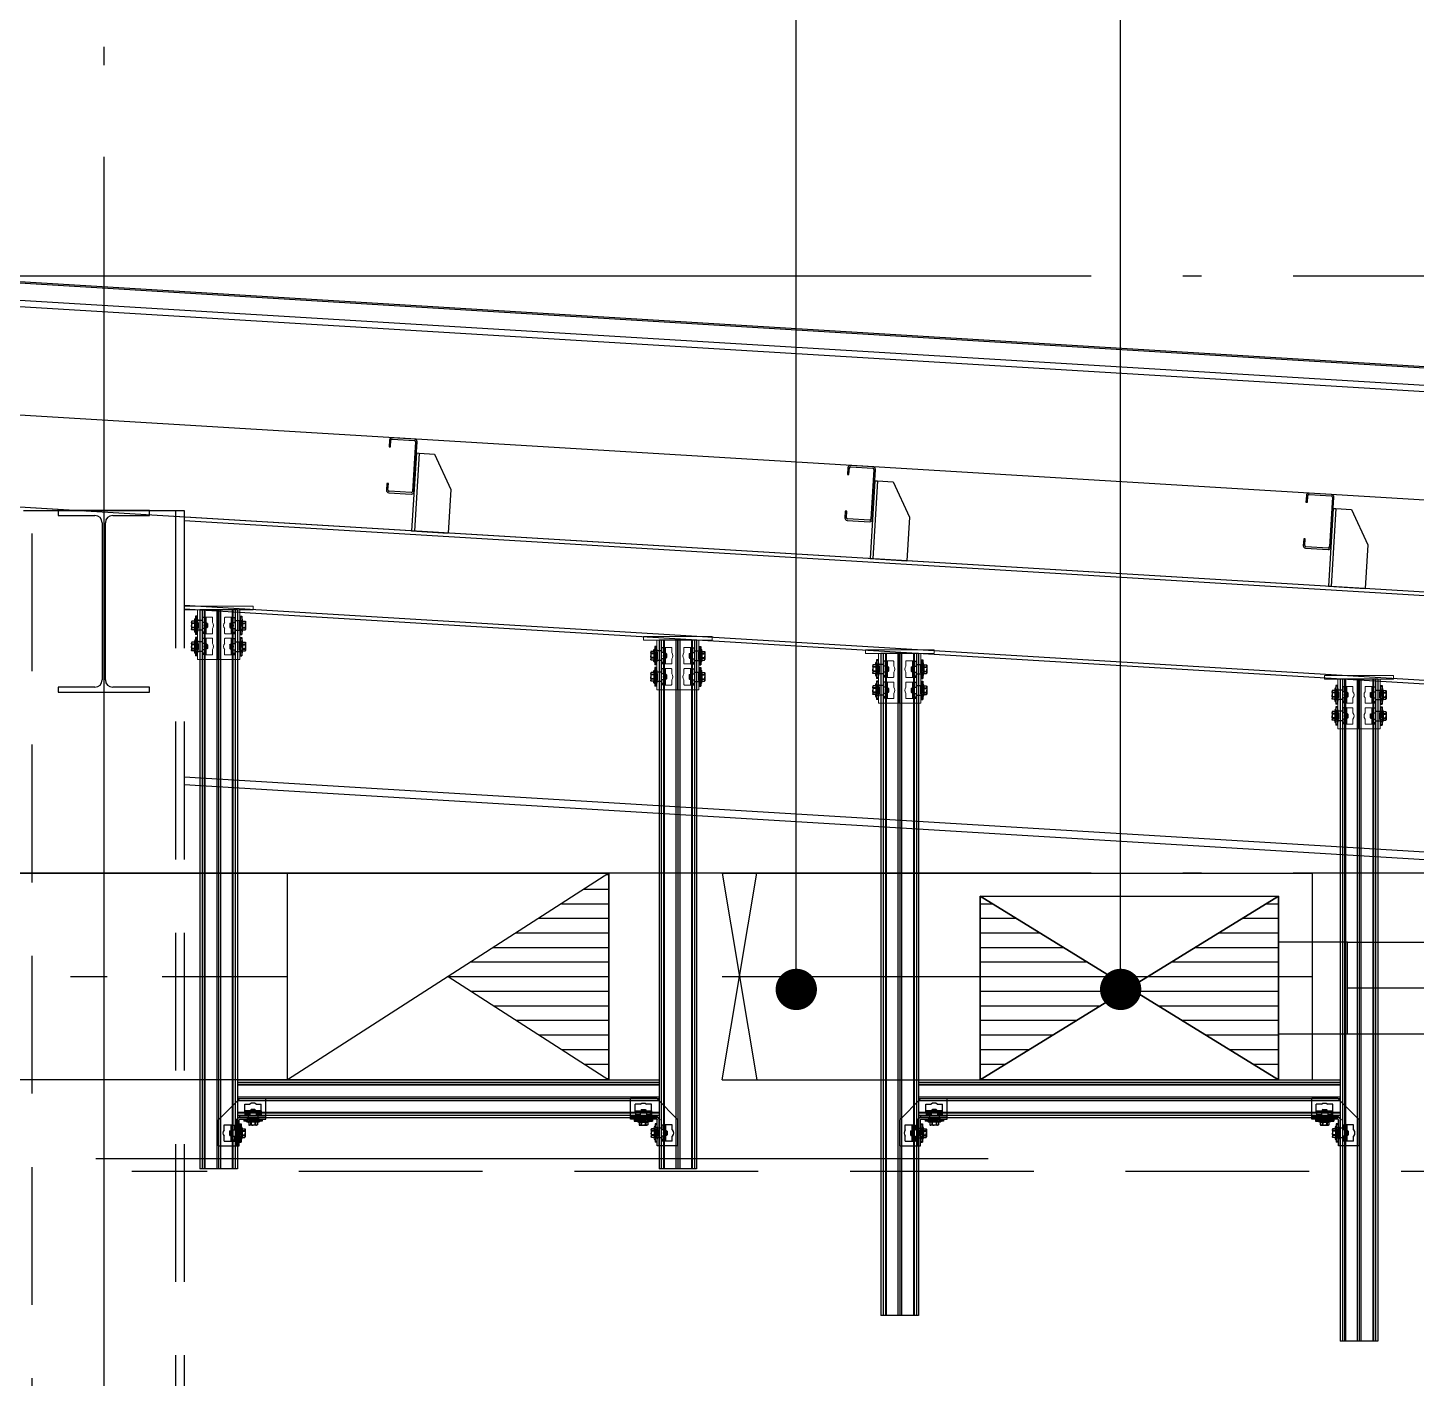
# Model space of a CAD drawing. Header units: millimetres. Extents: x 0 to 268175, y 0 to 74250.
# Drawn here: x 93164 to 96188, y 23596 to 26537 of the extents above; entities that cross this region are included whole.
import ezdxf

# ---------------------------------------------------------------- set-up
doc = ezdxf.new("R2010")
doc.units = ezdxf.units.MM
doc.header["$LTSCALE"] = 200
for name, pattern in [('CEN-GAUN', [32.2, 30, -1, 0.2, -1]), ('CEN6', [12, 10, -0.75, 0.5, -0.75]), ('H3', [3, 2, -1]), ('HID', [2.3, 1.5, -0.8]), ('phl_thick', [0])]:
    doc.linetypes.add(name, pattern=pattern)
for name, color, linetype in [('1 CEN', 15, 'CEN-GAUN'), ('1 EA', 3, 'Continuous'), ('1 OA', 4, 'Continuous'), ('@@P3_P4 환상망 SUPPORT', 143, 'Continuous'), ('BA', 9, 'Continuous'), ('SYP_INSUL', 252, 'Continuous'), ('TE', 2, 'Continuous')]:
    doc.layers.add(name, color=color, linetype=linetype)
doc.styles.add('GHS_DIM', font='romans.shx', dxfattribs={"width": 0.7, "bigfont": 'ghs.shx'})
doc.styles.add('돋움', font='')
doc.styles.get('돋움').set_extended_font_data('Dotum')
doc.dimstyles.new('LEADER50', dxfattribs={"dimscale": 0, "dimtxt": 100, "dimasz": 100, "dimexe": 50, "dimexo": 50, "dimgap": 40, "dimtad": 1, "dimdec": 0, "dimdsep": 46, "dimtxsty": 'GHS_DIM', "dimcen": 2.5, "dimclrd": 1, "dimclre": 1, "dimclrt": 2, "dimadec": 0, "dimazin": 0, "dimtfac": 1, "dimtdec": 0, "dimtofl": 0, "dimtmove": 0, "dimatfit": 3, "dimfxl": 30, "dimtvp": 1, "dimtolj": 1, "dimtzin": 0, "dimarcsym": 0})
doc.dimstyles.new('SAMOO-25', dxfattribs={"dimscale": 100, "dimtxt": 2.5, "dimasz": 1, "dimexe": 2, "dimexo": 2, "dimgap": 1, "dimtad": 1, "dimdec": 0, "dimdsep": 46, "dimlunit": 6, "dimtxsty": '돋움', "dimblk": 'dimdot', "dimcen": 1, "dimclrd": 1, "dimclre": 1, "dimclrt": 3, "dimadec": 0, "dimazin": 0, "dimtm": 1e-09, "dimtfac": 1, "dimtdec": 0, "dimtix": 1, "dimtmove": 2, "dimatfit": 3, "dimldrblk": 'NONE', "dimfxl": 8, "dimtolj": 1, "dimarcsym": 0})

# ---------------------------------------------------------------- blocks, each defined once
blk = doc.blocks.new('A$Cd080613a')
at = {"layer": '@@P3_P4 환상망 SUPPORT', "color": 2, "linetype": 'phl_thick'}
for p, q in [((-20, 4.434), (-18.540497, 4.434)), ((-20, 1.034), (-20, 4.434)), ((-20, 1.034), (-18.540497, 1.034)), ((-18.540497, 4.434), (-11.18034, 4.434)), ((-18.540497, 1.034), (-18.540497, 4.434)), ((-18.540497, 1.034), (-11.18034, 1.034)), ((-13.5, 0), (-13.5, 1.034)), ((-13.5, 0), (-8, 0)), ((-11.18034, 4.434), (-10.999621, 4.526016)), ((-11.18034, 1.034), (-11.18034, 4.434)), ((-11.18034, 1.034), (-8.008727, 1.034)), ((-10.999621, 4.526016), (-10.817799, 4.607405)), ((-10.817799, 4.607405), (-10.635521, 4.678167)), ((-10.635521, 4.678167), (-10.453605, 4.738253)), ((-10.5, -10.466), (-10.5, 0)), ((-10.453605, 4.738253), (-10.273729, 4.787376)), ((-10.309559, 6.434007), (10.309559, 6.434007)), ((-10.273729, 4.787376), (-10.096742, 4.825514)), ((-10.096742, 4.825514), (-9.923378, 4.852767)), ((-9.923378, 4.852767), (-9.754732, 4.869109)), ((-9.754732, 4.869109), (-9.592018, 4.874416)), ((-9.43597, 4.869011), (-9.592018, 4.874416)), ((-9.45, 12.285517), (-8.5, 12.834)), ((-9.45, 12.285517), (-9.425949, 12.285517)), ((-9.45, 6.434), (-9.45, 12.285517)), ((-9.286802, 4.852541), (-9.43597, 4.869011)), ((-9.425949, 12.285517), (-9.225178, 12.382765)), ((-9.425949, 6.434), (-9.425949, 12.285517)), ((-9.14507, 4.825103), (-9.286802, 4.852541)), ((-9.225178, 12.382765), (-9.028632, 12.46982)), ((-9.011345, 4.786714), (-9.14507, 4.825103)), ((-9.028632, 12.46982), (-8.835734, 12.547031)), ((-8.886751, 4.737605), (-9.011345, 4.786714)), ((-8.771402, 4.677806), (-8.886751, 4.737605)), ((-8.835734, 12.547031), (-8.645934, 12.614685)), ((-8.66519, 4.60729), (-8.771402, 4.677806)), ((-8.568009, 4.52603), (-8.66519, 4.60729)), ((-8.645934, 12.614685), (-8.458704, 12.673015)), ((-8.479752, 4.434), (-8.568009, 4.52603)), ((-8.5, 12.834), (8.5, 12.834)), ((-8.383024, 4.342905), (-8.479752, 4.434)), ((-8.479752, 4.434), (8.479752, 4.434)), ((-8.458704, 12.673015), (-8.273532, 12.722205)), ((-8.298335, 4.244727), (-8.383024, 4.342905)), ((-8.225616, 4.140826), (-8.298335, 4.244727)), ((-8.273532, 12.722205), (-8.089918, 12.762387)), ((-8.164452, 4.032743), (-8.225616, 4.140826)), ((-8.114311, 3.921798), (-8.164452, 4.032743)), ((-8.073442, 3.805669), (-8.114311, 3.921798)), ((-8.089918, 12.762387), (-7.907369, 12.793645)), ((-8.041426, 3.683749), (-8.073442, 3.805669)), ((-8.018427, 3.556566), (-8.041426, 3.683749)), ((-8.004602, 3.42465), (-8.018427, 3.556566)), ((-8.006255, 0.977988), (-8.008727, 1.034)), ((-8.004136, 0.924002), (-8.006255, 0.977988)), ((-8.000031, 3.288557), (-8.004602, 3.42465)), ((-8.002394, 0.872075), (-8.004136, 0.924002)), ((-8.001102, 0.822352), (-8.002394, 0.872075)), ((-8.000288, 0.774408), (-8.001102, 0.822352)), ((-8, 0.727727), (-8.000288, 0.774408)), ((-8, -0.157176), (-8, 3.288561)), ((-7.997347, 2.169936), (-8, 2.238707)), ((-7.989459, 2.102767), (-7.997347, 2.169936)), ((-7.976272, 2.037446), (-7.989459, 2.102767)), ((-7.957771, 1.974207), (-7.976272, 2.037446)), ((-7.934047, 1.913249), (-7.957771, 1.974207)), ((-7.905217, 1.854768), (-7.934047, 1.913249)), ((-7.907369, 12.793645), (-7.725397, 12.816016)), ((-7.871396, 1.798956), (-7.905217, 1.854768)), ((-7.832213, 1.745381), (-7.871396, 1.798956)), ((-7.78686, 1.693336), (-7.832213, 1.745381)), ((-7.735268, 1.643293), (-7.78686, 1.693336)), ((-7.677382, 1.595741), (-7.735268, 1.643293)), ((-7.725397, 12.816016), (-7.543511, 12.829488)), ((-7.613221, 1.551128), (-7.677382, 1.595741)), ((-7.54299, 1.509804), (-7.613221, 1.551128)), ((-7.543511, 12.829488), (-7.361216, 12.834)), ((-7.466933, 1.472099), (-7.54299, 1.509804)), ((-7.385253, 1.438355), (-7.466933, 1.472099)), ((-7.298238, 1.408783), (-7.385253, 1.438355)), ((-7.17892, 12.829488), (-7.361216, 12.834)), ((-7.206336, 1.383563), (-7.298238, 1.408783)), ((-7.110023, 1.362871), (-7.206336, 1.383563)), ((-6.997035, 12.816016), (-7.17892, 12.829488)), ((-7.009788, 1.34687), (-7.110023, 1.362871)), ((-6.90625, 1.335597), (-7.009788, 1.34687)), ((-6.815063, 12.793645), (-6.997035, 12.816016)), ((-6.800099, 1.329011), (-6.90625, 1.335597)), ((-6.632514, 12.762387), (-6.815063, 12.793645)), ((-6.691977, 1.327135), (-6.800099, 1.329011)), ((-6.691977, 1.327135), (-6.581325, 1.329907)), ((-6.4489, 12.722205), (-6.632514, 12.762387)), ((-6.581325, 1.329907), (-6.467915, 1.337363)), ((-6.467915, 1.337363), (-6.352408, 1.349526)), ((-6.263728, 12.673015), (-6.4489, 12.722205)), ((-6.352408, 1.349526), (-6.235472, 1.366419)), ((-6.076497, 12.614685), (-6.263728, 12.673015)), ((-6.235472, 1.366419), (-6.117777, 1.387979)), ((-6.117777, 1.387979), (-6, 1.414014)), ((-5.886698, 12.547031), (-6.076497, 12.614685)), ((-6, 1.414014), (-5.30323, 1.57262)), ((-6, -1.216), (-6, 1.414014)), ((-5.6938, 12.46982), (-5.886698, 12.547031)), ((-5.497254, 12.382765), (-5.6938, 12.46982)), ((-5.296482, 12.285517), (-5.497254, 12.382765)), ((-5.30323, 1.57262), (-4.617331, 1.711087)), ((-5.296482, 12.285517), (-4.129467, 12.285517)), ((-5.296482, 6.434), (-5.296482, 12.285517)), ((-4.617331, 1.711087), (-3.940787, 1.829986)), ((-4.129467, 12.285517), (-3.727924, 12.382765)), ((-4.129467, 6.434), (-4.129467, 12.285517)), ((-3.940787, 1.829986), (-3.272149, 1.929801)), ((-3.727924, 12.382765), (-3.334832, 12.46982)), ((-3.334832, 12.46982), (-2.949037, 12.547031)), ((-3.272149, 1.929801), (-2.610019, 2.010935)), ((-2.949037, 12.547031), (-2.569437, 12.614685)), ((-2.610019, 2.010935), (-1.953047, 2.07371)), ((-2.569437, 12.614685), (-2.194977, 12.673015)), ((-2.194977, 12.673015), (-1.824632, 12.722205)), ((-1.953047, 2.07371), (-1.299912, 2.118373)), ((-1.824632, 12.722205), (-1.457404, 12.762387)), ((-1.457404, 12.762387), (-1.092307, 12.793645)), ((-1.299912, 2.118373), (-0.649322, 2.145102)), ((-1.092307, 12.793645), (-0.728363, 12.816016)), ((-0.728363, 12.816016), (-0.364591, 12.829488)), ((-0.649322, 2.145102), (0, 2.154)), ((-0.364591, 12.829488), (0, 12.834)), ((0.364591, 12.829488), (0, 12.834)), ((0.649322, 2.145102), (0, 2.154)), ((0.728363, 12.816016), (0.364591, 12.829488)), ((1.299912, 2.118373), (0.649322, 2.145102)), ((1.092307, 12.793645), (0.728363, 12.816016)), ((1.457404, 12.762387), (1.092307, 12.793645)), ((1.953047, 2.07371), (1.299912, 2.118373)), ((1.824632, 12.722205), (1.457404, 12.762387)), ((2.194977, 12.673015), (1.824632, 12.722205)), ((2.610019, 2.010935), (1.953047, 2.07371)), ((2.569437, 12.614685), (2.194977, 12.673015)), ((2.949037, 12.547031), (2.569437, 12.614685)), ((3.272149, 1.929801), (2.610019, 2.010935)), ((3.334832, 12.46982), (2.949037, 12.547031)), ((3.940787, 1.829986), (3.272149, 1.929801)), ((3.727924, 12.382765), (3.334832, 12.46982)), ((4.129467, 12.285517), (3.727924, 12.382765)), ((4.617331, 1.711087), (3.940787, 1.829986)), ((4.129467, 12.285517), (5.296482, 12.285517)), ((4.129467, 6.434), (4.129467, 12.285517)), ((5.30323, 1.57262), (4.617331, 1.711087)), ((5.296482, 12.285517), (5.517089, 12.391922)), ((5.296482, 6.434), (5.296482, 12.285517)), ((6, 1.414014), (5.30323, 1.57262)), ((5.517089, 12.391922), (5.732653, 12.48604)), ((5.732653, 12.48604), (5.943938, 12.568319)), ((5.943938, 12.568319), (6.151669, 12.639125)), ((6.117777, 1.387979), (6, 1.414014)), ((6, -1.216), (6, 1.414014)), ((6.235472, 1.366419), (6.117777, 1.387979)), ((6.151669, 12.639125), (6.356539, 12.698744)), ((6.352408, 1.349526), (6.235472, 1.366419)), ((6.467915, 1.337363), (6.352408, 1.349526)), ((6.356539, 12.698744), (6.559224, 12.747389)), ((6.581325, 1.329907), (6.467915, 1.337363)), ((6.559224, 12.747389), (6.760381, 12.785202)), ((6.691977, 1.327135), (6.581325, 1.329907)), ((6.691977, 1.327135), (6.800099, 1.329011)), ((6.760381, 12.785202), (6.960663, 12.812253)), ((6.800099, 1.329011), (6.90625, 1.335597)), ((6.90625, 1.335597), (7.009788, 1.34687)), ((6.960663, 12.812253), (7.160721, 12.828542)), ((7.009788, 1.34687), (7.110023, 1.362871)), ((7.110023, 1.362871), (7.206336, 1.383563)), ((7.160721, 12.828542), (7.361216, 12.834)), ((7.206336, 1.383563), (7.298238, 1.408783)), ((7.298238, 1.408783), (7.385253, 1.438355)), ((7.583949, 12.827266), (7.361216, 12.834)), ((7.385253, 1.438355), (7.466933, 1.472099)), ((7.466933, 1.472099), (7.54299, 1.509804)), ((7.54299, 1.509804), (7.613221, 1.551128)), ((7.806234, 12.80717), (7.583949, 12.827266)), ((7.613221, 1.551128), (7.677382, 1.595741)), ((7.677382, 1.595741), (7.735268, 1.643293)), ((7.735268, 1.643293), (7.78686, 1.693336)), ((7.78686, 1.693336), (7.832213, 1.745381)), ((8.028974, 12.773795), (7.806234, 12.80717)), ((7.832213, 1.745381), (7.871395, 1.798957)), ((7.871395, 1.798957), (7.905217, 1.854768)), ((7.905217, 1.854768), (7.934047, 1.913249)), ((7.934047, 1.913249), (7.957771, 1.974207)), ((7.957771, 1.974207), (7.976272, 2.037446)), ((7.976272, 2.037446), (7.989459, 2.102767)), ((7.989459, 2.102767), (7.997347, 2.169936)), ((7.997347, 2.169936), (8, 2.238707)), ((8, 3.288561), (8.004602, 3.42465)), ((8, -0.157176), (8, 3.288561)), ((8, 0.727727), (8.000288, 0.774408)), ((8, 0), (13.5, 0)), ((8.000288, 0.774408), (8.001102, 0.822352)), ((8.001102, 0.822352), (8.002394, 0.872075)), ((8.002394, 0.872075), (8.004128, 0.923982)), ((8.004128, 0.923982), (8.006255, 0.977988)), ((8.004602, 3.42465), (8.018427, 3.556566)), ((8.006255, 0.977988), (8.008727, 1.034)), ((8.008727, 1.034), (20, 1.034)), ((8.018427, 3.556566), (8.041426, 3.683749)), ((8.253062, 12.727113), (8.028974, 12.773795)), ((8.041426, 3.683749), (8.073442, 3.805669)), ((8.073442, 3.805669), (8.114311, 3.921798)), ((8.114311, 3.921798), (8.164452, 4.032743)), ((8.164452, 4.032743), (8.225616, 4.140826)), ((8.225616, 4.140826), (8.298335, 4.244727)), ((8.479397, 12.666988), (8.253062, 12.727113)), ((8.298335, 4.244727), (8.383024, 4.342905)), ((8.383024, 4.342905), (8.4798, 4.433966)), ((8.70889, 12.593179), (8.479397, 12.666988)), ((8.479752, 4.434), (8.567993, 4.526015)), ((9.45, 12.285517), (8.5, 12.834)), ((8.567993, 4.526015), (8.665364, 4.607404)), ((8.665364, 4.607404), (8.772082, 4.678167)), ((8.942483, 12.505333), (8.70889, 12.593179)), ((8.772082, 4.678167), (8.888251, 4.738253)), ((8.888251, 4.738253), (9.013275, 4.787375)), ((9.181157, 12.402978), (8.942483, 12.505333)), ((9.013275, 4.787375), (9.146859, 4.825513)), ((9.146859, 4.825513), (9.288848, 4.852767)), ((9.425949, 12.285517), (9.181157, 12.402978)), ((9.288848, 4.852767), (9.438622, 4.869109)), ((9.425949, 12.285517), (9.45, 12.285517)), ((9.425949, 6.434), (9.425949, 12.285517)), ((9.438622, 4.869109), (9.595039, 4.874416)), ((9.45, 6.434), (9.45, 12.285517)), ((9.757758, 4.869011), (9.595039, 4.874416)), ((9.925931, 4.852541), (9.757758, 4.869011)), ((10.099052, 4.825103), (9.925931, 4.852541)), ((10.276366, 4.786714), (10.099052, 4.825103)), ((10.45592, 4.737606), (10.276366, 4.786714)), ((10.63676, 4.677807), (10.45592, 4.737606)), ((10.5, -10.466), (10.5, 0)), ((10.81822, 4.607291), (10.63676, 4.677807)), ((10.999636, 4.526031), (10.81822, 4.607291)), ((11.18034, 4.434), (10.999636, 4.526031)), ((11.18034, 4.434), (18.540497, 4.434)), ((11.18034, 1.034), (11.18034, 4.434)), ((13.5, 0), (13.5, 1.034)), ((18.540497, 4.434), (20, 4.434)), ((18.540497, 1.034), (18.540497, 4.434)), ((20, 1.034), (20, 4.434)), ((-17.5, -10.466), (-6.800735, -10.466)), ((-17.5, -18.466001), (-17.5, -10.466)), ((-17.5, -18.466001), (17.5, -18.466001)), ((-6.800735, -16.249999), (-6.800735, -10.466)), ((-6.800735, -16.249999), (6.800735, -16.249999)), ((-6, -1.216), (6, -1.216)), ((-5, -20.63), (-5, -18.466001)), ((-4.064, -21.565999), (-5, -20.63)), ((-5, -20.63), (5, -20.63)), ((-4.064, -21.565999), (4.064, -21.565999)), ((4.064, -21.565999), (5, -20.63)), ((5, -20.63), (5, -18.466001)), ((6.800735, -10.466), (17.5, -10.466)), ((6.800735, -16.249999), (6.800735, -10.466)), ((14.5, -18.466001), (14.5, -10.466)), ((17.5, -18.466001), (17.5, -10.466))]:
    blk.add_line(p, q, dxfattribs=at)
for centre, start, end in [((-10.309559, -0.066037), 90.000000636, 136.186859386), ((10.309559, -0.066037), 43.813140614, 89.999999364)]:
    blk.add_arc(centre, 6.500044, start, end, dxfattribs=at)
for centre, start_param, end_param in [((-6, -0.157176), 3.1415926536, 4.7123889763), ((6, -0.157176), 4.7123889844, 6.2831853072)]:
    blk.add_ellipse(centre, major_axis=(2, 0), ratio=0.529412, start_param=start_param, end_param=end_param, dxfattribs=at)
blk = doc.blocks.new('A$C467f8655')
at = {"layer": '@@P3_P4 환상망 SUPPORT', "color": 5, "linetype": 'Continuous', "lineweight": 0, "extrusion": (1, -2.22045e-16, -2.22045e-16)}
for p, q in [((-75, 0), (-75, -8)), ((-75, 0), (75, 0)), ((75, 0), (75, -8)), ((-75, -8), (75, -8)), ((-46, -116), (-46, -8)), ((-29.8, -25), (-29.8, -35.3)), ((-14.2, -24), (-28.8, -24)), ((-13.2, -35.3), (-13.2, -25)), ((-1, -116), (-1, -8)), ((1, -116), (1, -8)), ((13.2, -35.3), (13.2, -25)), ((14.2, -24), (28.8, -24)), ((29.8, -25), (29.8, -35.3)), ((46, -116), (46, -8)), ((-29.8, -48.7), (-29.8, -59)), ((-28.8, -60), (-14.2, -60)), ((-13.2, -59), (-13.2, -48.7)), ((13.2, -59), (13.2, -48.7)), ((28.8, -60), (14.2, -60)), ((29.8, -48.7), (29.8, -59)), ((-29.8, -71), (-29.8, -81.3)), ((-14.2, -70), (-28.8, -70)), ((-13.2, -81.3), (-13.2, -71)), ((13.2, -81.3), (13.2, -71)), ((14.2, -70), (28.8, -70)), ((29.8, -71), (29.8, -81.3)), ((-38, -116), (-46, -116)), ((-38, -116), (-1, -116)), ((-29.8, -94.7), (-29.8, -105)), ((-28.8, -106), (-14.2, -106)), ((-13.2, -105), (-13.2, -94.7)), ((1, -116), (38, -116)), ((13.2, -105), (13.2, -94.7)), ((28.8, -106), (14.2, -106)), ((29.8, -94.7), (29.8, -105)), ((46, -116), (38, -116))]:
    blk.add_line(p, q, dxfattribs=at)
at = {"layer": '@@P3_P4 환상망 SUPPORT', "color": 5, "linetype": 'Continuous', "lineweight": 0, "extrusion": (-2.22045e-16, 4.93038e-32, -1)}
for centre, radius, start, end in [((28.8, -25), 1, 0, 90), ((14.2, -25), 1, 90, 180), ((-14.2, -25), 1, 0, 90), ((-28.8, -25), 1, 90, 180), ((28.8, -59), 1, 270, 0), ((14.2, -59), 1, 180, 270), ((-21.5, -42), 10.6, 320.7731, 39.2269), ((-14.2, -59), 1, 270, 0), ((-28.8, -59), 1, 180, 270), ((-21.5, -42), 10.6, 140.7731, 219.2269), ((28.8, -71), 1, 0, 90), ((14.2, -71), 1, 90, 180), ((-21.5, -88), 10.6, 320.7731, 39.2269), ((-14.2, -71), 1, 0, 90), ((-28.8, -71), 1, 90, 180), ((-21.5, -88), 10.6, 140.7731, 219.2269), ((28.8, -105), 1, 270, 0), ((14.2, -105), 1, 180, 270), ((-14.2, -105), 1, 270, 0), ((-28.8, -105), 1, 180, 270)]:
    blk.add_arc(centre, radius, start, end, dxfattribs=at)
at = {"layer": '@@P3_P4 환상망 SUPPORT', "color": 5, "linetype": 'Continuous', "lineweight": 0}
for centre, radius, start, end in [((-21.5, -42), 10.7, 140.7731, 219.2269), ((-21.5, -42), 10.6, 320.7731, 39.2269), ((-21.5, -88), 10.7, 140.7731, 219.2269), ((-21.5, -88), 10.6, 320.7731, 39.2269)]:
    blk.add_arc(centre, radius, start, end, dxfattribs=at)
at = {"layer": '@@P3_P4 환상망 SUPPORT', "color": 2, "linetype": 'Continuous', "xscale": -1, "rotation": 90}
for p in [(-46, -42), (-46, -88)]:
    blk.add_blockref('A$Cd080613a', p, dxfattribs=at)
at = {"layer": '@@P3_P4 환상망 SUPPORT', "color": 2, "linetype": 'Continuous', "rotation": 270}
for p in [(46, -42), (46, -88)]:
    blk.add_blockref('A$Cd080613a', p, dxfattribs=at)
blk = doc.blocks.new('*U4120')
at = {"layer": '@@P3_P4 환상망 SUPPORT', "linetype": 'phl_thick'}
for p, q in [((0, 41), (1217.6, 41)), ((0, -41), (0, 41)), ((0, 36.1), (1217.6, 36.1)), ((0, 31.3), (1217.6, 31.3)), ((0, 30.6), (1217.6, 30.6)), ((0, 30.4), (1217.6, 30.4)), ((1217.6, -41), (1217.6, 41)), ((0, 29.7), (1217.6, 29.7)), ((0, 4.1), (1217.6, 4.1)), ((0, 0), (1217.6, 0)), ((0, -4.1), (1217.6, -4.1)), ((0, -29.7), (1217.6, -29.7)), ((0, -30.4), (1217.6, -30.4)), ((0, -30.6), (1217.6, -30.6)), ((0, -31.3), (1217.6, -31.3)), ((0, -36.1), (1217.6, -36.1)), ((0, -41), (1217.6, -41))]:
    blk.add_line(p, q, dxfattribs=at)
blk = doc.blocks.new('*U4162')
at = {"layer": '@@P3_P4 환상망 SUPPORT', "linetype": 'phl_thick'}
for p, q in [((0, 41), (1151.6, 41)), ((0, -41), (0, 41)), ((0, 36.1), (1151.6, 36.1)), ((0, 31.3), (1151.6, 31.3)), ((0, 30.6), (1151.6, 30.6)), ((0, 30.4), (1151.6, 30.4)), ((1151.6, -41), (1151.6, 41)), ((0, 29.7), (1151.6, 29.7)), ((0, 4.1), (1151.6, 4.1)), ((0, 0), (1151.6, 0)), ((0, -4.1), (1151.6, -4.1)), ((0, -29.7), (1151.6, -29.7)), ((0, -30.4), (1151.6, -30.4)), ((0, -30.6), (1151.6, -30.6)), ((0, -31.3), (1151.6, -31.3)), ((0, -36.1), (1151.6, -36.1)), ((0, -41), (1151.6, -41))]:
    blk.add_line(p, q, dxfattribs=at)
blk = doc.blocks.new('*U3795')
at = {"layer": '@@P3_P4 환상망 SUPPORT', "linetype": 'phl_thick'}
for p, q in [((0, 41), (918, 41)), ((0, -41), (0, 41)), ((0, 36.1), (918, 36.1)), ((0, 31.3), (918, 31.3)), ((0, 30.6), (918, 30.6)), ((0, 30.4), (918, 30.4)), ((918, -41), (918, 41)), ((0, 29.7), (918, 29.7)), ((0, 4.1), (918, 4.1)), ((0, 0), (918, 0)), ((0, -4.1), (918, -4.1)), ((0, -29.7), (918, -29.7)), ((0, -30.4), (918, -30.4)), ((0, -30.6), (918, -30.6)), ((0, -31.3), (918, -31.3)), ((0, -36.1), (918, -36.1)), ((0, -41), (918, -41))]:
    blk.add_line(p, q, dxfattribs=at)
blk = doc.blocks.new('A$Cc3c98554')
at = {"layer": '@@P3_P4 환상망 SUPPORT', "color": 6, "linetype": 'phl_thick'}
for p, q in [((-57, 0), (0, 0)), ((0, -45), (0, 0)), ((-103, -46), (-57.000017, -0.000015)), ((-46, -12), (-34.734983, -12)), ((-46, -28.5), (-46, -12)), ((-46, -28.5), (-34.734983, -28.5)), ((-21.265018, -12), (-10, -12)), ((-21.265018, -28.5), (-10, -28.5)), ((-10, -28.5), (-10, -12)), ((-103, -103), (-103, -46)), ((-91, -57), (-74.5, -57)), ((-91, -68.265017), (-91, -57)), ((-74.5, -68.265017), (-74.5, -57)), ((-64.816234, -46), (-57, -38.183766)), ((-64.816234, -46), (-62, -46)), ((-63, -103), (-63, -46)), ((-62, -103), (-62, -46)), ((-58, -103), (-58, -46)), ((-57, -41), (-57, -38.183766)), ((-57, -40), (0, -40)), ((-57, -41), (0, -41)), ((-57, -45), (0, -45)), ((-91, -93), (-91, -81.734982)), ((-74.5, -93), (-74.5, -81.734982)), ((-103, -103), (-58, -103)), ((-91, -93), (-74.5, -93))]:
    blk.add_line(p, q, dxfattribs=at)
for centre, radius, start, end in [((-28, -20.25), 10.65, 50.773127024, 129.226880882), ((-28, -20.25), 10.65, 230.773119118, 309.226872976), ((-57, -46), 5, 90.000000002, 180), ((-57, -46), 1, 90.000000007, 180), ((-82.75, -75), 10.65, 140.773119117, 219.226872976), ((-82.75, -75), 10.65, 320.773127024, 39.226880883)]:
    blk.add_arc(centre, radius, start, end, dxfattribs=at)
at = {"layer": '@@P3_P4 환상망 SUPPORT', "color": 2, "linetype": 'Continuous'}
for p, rotation in [((-28, -45), 180), ((-58, -75), 270)]:
    blk.add_blockref('A$Cd080613a', p, dxfattribs=dict(at, rotation=rotation))
blk = doc.blocks.new('*U3798')
at = {"layer": '@@P3_P4 환상망 SUPPORT', "linetype": 'phl_thick'}
for p, q in [((0, 41), (1442, 41)), ((0, -41), (0, 41)), ((0, 36.1), (1442, 36.1)), ((0, 31.329156), (1442, 31.329156)), ((0, 30.638193), (1442, 30.638193)), ((0, 30.361807), (1442, 30.361807)), ((1442, -41), (1442, 41)), ((0, 29.670844), (1442, 29.670844)), ((0, 4.099998), (1442, 4.099998)), ((0, 0), (1442, 0)), ((0, -4.099998), (1442, -4.099998)), ((0, -29.670845), (1442, -29.670845)), ((0, -30.361809), (1442, -30.361809)), ((0, -30.638191), (1442, -30.638191)), ((0, -31.329155), (1442, -31.329155)), ((0, -36.099998), (1442, -36.099998)), ((0, -41), (1442, -41))]:
    blk.add_line(p, q, dxfattribs=at)
blk = doc.blocks.new('*U3829')
at = {"layer": '@@P3_P4 환상망 SUPPORT', "linetype": 'phl_thick'}
for p, q in [((0, 41), (1441.7, 41)), ((0, -41), (0, 41)), ((0, 36.1), (1441.7, 36.1)), ((0, 31.3), (1441.7, 31.3)), ((0, 30.6), (1441.7, 30.6)), ((0, 30.4), (1441.7, 30.4)), ((1441.7, -41), (1441.7, 41)), ((0, 29.7), (1441.7, 29.7)), ((0, 4.1), (1441.7, 4.1)), ((0, 0), (1441.7, 0)), ((0, -4.1), (1441.7, -4.1)), ((0, -29.7), (1441.7, -29.7)), ((0, -30.4), (1441.7, -30.4)), ((0, -30.6), (1441.7, -30.6)), ((0, -31.3), (1441.7, -31.3)), ((0, -36.1), (1441.7, -36.1)), ((0, -41), (1441.7, -41))]:
    blk.add_line(p, q, dxfattribs=at)
blk = doc.blocks.new('*U3803')
at = {"layer": '@@P3_P4 환상망 SUPPORT', "linetype": 'phl_thick'}
for p, q in [((0, 41), (918, 41)), ((0, -41), (0, 41)), ((0, 36.1), (918, 36.1)), ((0, 31.3), (918, 31.3)), ((0, 30.6), (918, 30.6)), ((0, 30.4), (918, 30.4)), ((918, -41), (918, 41)), ((0, 29.7), (918, 29.7)), ((0, 4.1), (918, 4.1)), ((0, 0), (918, 0)), ((0, -4.1), (918, -4.1)), ((0, -29.7), (918, -29.7)), ((0, -30.4), (918, -30.4)), ((0, -30.6), (918, -30.6)), ((0, -31.3), (918, -31.3)), ((0, -36.1), (918, -36.1)), ((0, -41), (918, -41))]:
    blk.add_line(p, q, dxfattribs=at)
blk = doc.blocks.new('dimdot')
blk.add_line((-2, 0), (2, 0))
blk.add_circle((0, 0), 0.5)

msp = doc.modelspace()

# ---------------------------------------------------------------- hatches: boundary and pattern name
at = {"layer": '1 EA', "linetype": 'CEN6', "ltscale": 0.8}
h = msp.add_hatch(dxfattribs=at)
h.set_pattern_fill('LINE', color=1, scale=10, angle=180)
h.set_pattern_definition([(360, (222086.23, 206715.5), (2e-14, 31.75), [])])
h.paths.add_polyline_path([(94429.9, 24695.7), (94079.9, 24470.7), (94429.9, 24245.7)])
at = {"layer": '1 OA', "linetype": 'CEN6', "ltscale": 0.8}
h = msp.add_hatch(dxfattribs=at)
h.set_pattern_fill('LINE', color=1, scale=10, angle=180)
h.set_pattern_definition([(360, (225052.792, 206715.5), (2e-14, 31.75), [])])
h.paths.add_polyline_path([(95888.2, 24645.7), (95888.2, 24245.7), (95238.2, 24645.7), (95238.2, 24245.7)])

# ---------------------------------------------------------------- linework, layer by layer
at = {"layer": '1 CEN'}
for p, q in [((93329.9, 32695.7), (93329.9, 15535.7)), ((108359.9, 25995.7), (60539.6, 25995.7)), ((108359.9, 24695.7), (59849.9, 24695.7))]:
    msp.add_line(p, q, dxfattribs=at)
at = {"layer": '1 EA'}
for p, q in [((89617.2, 24695.7), (93729.9, 24695.7)), ((93729.9, 24245.7), (89617.2, 24245.7))]:
    msp.add_line(p, q, dxfattribs=at)
at = {"layer": '1 EA', "color": 1, "linetype": 'CEN6', "ltscale": 0.8}
msp.add_line((89617.2, 24470.7), (93729.9, 24470.7), dxfattribs=at)
at = {"layer": '1 EA'}
msp.add_lwpolyline([(93729.9, 24245.7), (93729.9, 24695.7), (94429.9, 24695.7), (94429.9, 24245.7)], close=True, dxfattribs=at)
at = {"layer": '1 EA', "color": 1, "linetype": 'CEN6', "ltscale": 0.8}
for points in [[(94429.9, 24695.7), (93729.9, 24245.7), (94429.9, 24245.7), (94429.9, 24695.7)], [(94429.9, 24695.7), (94079.9, 24470.7), (94429.9, 24245.7), (94429.9, 24695.7)]]:
    msp.add_lwpolyline(points, dxfattribs=at)
at = {"layer": '1 OA'}
for p, q in [((94676.6, 24695.7), (95960.8, 24695.7)), ((94676.6, 24695.7), (94752.1, 24245.7)), ((94676.6, 24245.7), (94752.1, 24695.7)), ((95960.8, 24695.7), (95960.8, 24245.7)), ((96038.2, 24545.7), (96531.8, 24545.7)), ((96038.2, 24345.7), (96531.8, 24345.7)), ((94676.6, 24245.7), (95960.8, 24245.7))]:
    msp.add_line(p, q, dxfattribs=at)
at = {"layer": '1 OA', "color": 1, "linetype": 'CEN6', "ltscale": 0.8}
for p, q in [((94676.6, 24470.7), (95960.8, 24470.7)), ((96038.2, 24445.7), (96531.8, 24445.7))]:
    msp.add_line(p, q, dxfattribs=at)
at = {"layer": '1 OA'}
msp.add_lwpolyline([(95238.2, 24245.7), (95238.2, 24645.7), (95888.2, 24645.7), (95888.2, 24245.7)], close=True, dxfattribs=at)
at = {"layer": '1 OA', "color": 1, "linetype": 'CEN6', "ltscale": 0.8}
for points in [[(95888.2, 24245.7), (95888.2, 24645.7), (95238.2, 24245.7), (95238.2, 24645.7), (95888.2, 24245.7)], [(95888.2, 24645.7), (95888.2, 24245.7), (95238.2, 24645.7), (95238.2, 24245.7), (95888.2, 24645.7)]]:
    msp.add_lwpolyline(points, dxfattribs=at)
at = {"layer": '1 OA'}
msp.add_lwpolyline([(95888.2, 24545.7), (95888.2, 24345.7), (96038.2, 24345.7), (96038.2, 24545.7), (95888.2, 24545.7)], dxfattribs=at)
at = {"layer": 'BA'}
for p, q in [((105913.8, 25211.7), (84829.9, 26486.6)), ((84829.9, 26446.5), (105911.5, 25171.8)), ((84829.9, 26432.5), (105758.8, 25167)), ((105744.6, 24931.4), (84829.9, 26196)), ((93288.7, 25484.2), (84829.9, 25995.7)), ((105744.6, 24931.4), (90812.7, 25834.3)), ((93952.1, 25639), (93951.2, 25624.5)), ((93954.4, 25624.3), (93955.3, 25638.5)), ((94006.9, 25641.2), (93957.9, 25644.1)), ((93958, 25640.9), (94006.4, 25638)), ((105626, 24738.2), (90812.7, 25633.9)), ((93951.2, 25624.5), (93954.4, 25624.3)), ((94008.8, 25635.3), (94002.2, 25527)), ((94005.4, 25526.5), (94012, 25635.4)), ((94010.5, 25610.9), (94016.5, 25610.5)), ((94950.3, 25578.7), (94949.4, 25564.1)), ((94952.6, 25563.9), (94953.5, 25578.2)), ((95005.1, 25580.8), (94956, 25583.8)), ((94956.2, 25580.6), (95004.6, 25577.6)), ((94949.4, 25564.1), (94952.6, 25563.9)), ((95007, 25574.9), (95000.4, 25466.6)), ((95003.6, 25466.1), (95010.2, 25575)), ((95008.7, 25550.5), (95014.7, 25550.2)), ((93946.4, 25544.6), (93945.5, 25530.1)), ((93949.6, 25544.4), (93946.4, 25544.6)), ((93948.7, 25530.2), (93949.6, 25544.4)), ((93950.6, 25524.3), (93999.6, 25521.4)), ((93999.5, 25524.6), (93951.1, 25527.5)), ((95948.5, 25518.3), (95947.6, 25503.8)), ((95950.8, 25503.6), (95951.6, 25517.8)), ((96003.2, 25520.4), (95954.2, 25523.4)), ((95954.3, 25520.2), (96002.7, 25517.3)), ((95947.6, 25503.8), (95950.8, 25503.6)), ((96005.1, 25514.6), (95998.6, 25406.3)), ((96001.8, 25405.8), (96008.3, 25514.7)), ((96006.9, 25490.2), (96012.9, 25489.8)), ((93154.9, 25485.7), (93504.9, 25485.7)), ((93173.9, 25485.7), (93485.9, 25485.7)), ((93429.4, 25485.7), (93230.4, 25485.7)), ((93230.4, 25485.7), (93230.4, 25474.7)), ((93230.4, 25474.7), (93310.4, 25474.7)), ((93326.4, 25458.7), (93326.4, 25116.7)), ((93333.4, 25116.7), (93333.4, 25458.7)), ((93349.4, 25474.7), (93429.4, 25474.7)), ((93429.4, 25474.7), (93429.4, 25485.7)), ((106329.9, 24695.7), (93483.5, 25472.4)), ((106234, 24693.5), (93504.9, 25463.1)), ((94944.6, 25484.3), (94943.7, 25469.8)), ((94947.8, 25484.1), (94944.6, 25484.3)), ((94946.9, 25469.9), (94947.8, 25484.1)), ((94948.8, 25464), (94997.8, 25461)), ((94997.7, 25464.2), (94949.3, 25467.2)), ((95942.8, 25423.9), (95941.9, 25409.4)), ((95945.9, 25423.7), (95942.8, 25423.9)), ((95945.1, 25409.5), (95945.9, 25423.7)), ((95947, 25403.6), (95996, 25400.7)), ((95995.9, 25403.9), (95947.5, 25406.8)), ((96479.9, 25098.9), (93504.9, 25278.8)), ((96479.9, 25090.9), (93504.9, 25270.8)), ((93310.4, 25100.7), (93230.4, 25100.7)), ((93230.4, 25100.7), (93230.4, 25089.7)), ((93429.4, 25100.7), (93349.4, 25100.7)), ((93429.4, 25089.7), (93429.4, 25100.7)), ((93230.4, 25089.7), (93429.4, 25089.7)), ((106154.9, 24140.2), (93504.9, 24905.1)), ((106154.9, 24123.2), (93504.9, 24888.1))]:
    msp.add_line(p, q, dxfattribs=at)
at = {"layer": 'BA', "linetype": 'ByBlock'}
for p, q in [((94010.5, 25610.9), (94000.3, 25441.2)), ((94016.5, 25610.5), (94006.2, 25440.8)), ((94016.5, 25610.5), (94050.4, 25608.5)), ((94050.4, 25608.5), (94085.8, 25531.2)), ((95008.7, 25550.5), (94998.4, 25380.8)), ((95014.7, 25550.2), (95004.4, 25380.5)), ((95014.7, 25550.2), (95048.6, 25548.1)), ((95048.6, 25548.1), (95084, 25470.8)), ((94085.8, 25531.2), (94080.1, 25436.4)), ((96006.9, 25490.2), (95996.6, 25320.5)), ((96012.9, 25489.8), (96002.6, 25320.1)), ((96012.9, 25489.8), (96046.8, 25487.8)), ((96046.8, 25487.8), (96082.2, 25410.5)), ((95084, 25470.8), (95078.3, 25376)), ((94000.3, 25441.2), (94080.1, 25436.4)), ((96082.2, 25410.5), (96076.5, 25315.7)), ((94998.4, 25380.8), (95078.3, 25376)), ((95996.6, 25320.5), (96076.5, 25315.7))]:
    msp.add_line(p, q, dxfattribs=at)
at = {"layer": 'BA', "linetype": 'HID'}
for p, q in [((93173.9, 18695.7), (93173.9, 25485.7)), ((93485.9, 25485.7), (93485.9, 18695.7)), ((93504.9, 25485.7), (93504.9, 18695.7))]:
    msp.add_line(p, q, dxfattribs=at)
at = {"layer": 'BA'}
for centre, radius, start, end in [((93957.5, 25638.7), 5.45, 86.5398, 176.5398), ((93957.8, 25638.4), 2.55, 86.5398, 176.5398), ((94006.6, 25635.7), 5.45, 356.5398, 86.5398), ((94006.2, 25635.4), 2.55, 356.5398, 86.5398), ((94955.7, 25578.3), 5.45, 86.5398, 176.5398), ((94956, 25578), 2.55, 86.5398, 176.5398), ((95004.4, 25575.1), 2.55, 356.5398, 86.5398), ((95004.7, 25575.4), 5.45, 356.5398, 86.5398), ((93951, 25529.8), 5.45, 176.5398, 266.5398), ((93951.3, 25530.1), 2.55, 176.5398, 266.5398), ((93999.7, 25527.1), 2.55, 266.5398, 356.5398), ((94000, 25526.8), 5.45, 266.5398, 356.5398), ((95953.9, 25518), 5.45, 86.5398, 176.5398), ((95954.2, 25517.7), 2.55, 86.5398, 176.5398), ((96002.6, 25514.7), 2.55, 356.5398, 86.5398), ((96002.9, 25515), 5.45, 356.5398, 86.5398), ((93310.4, 25458.7), 16, 0, 90), ((93349.4, 25458.7), 16, 90, 180), ((94949.1, 25469.4), 5.45, 176.5398, 266.5398), ((94949.5, 25469.7), 2.55, 176.5398, 266.5398), ((94997.9, 25466.8), 2.55, 266.5398, 356.5398), ((94998.1, 25466.5), 5.45, 266.5398, 356.5398), ((95947.3, 25409.1), 5.45, 176.5398, 266.5398), ((95947.6, 25409.3), 2.55, 176.5398, 266.5398), ((95996, 25406.4), 2.55, 266.5398, 356.5398), ((95996.3, 25406.1), 5.45, 266.5398, 356.5398), ((93310.4, 25116.7), 16, 270, 0), ((93349.4, 25116.7), 16, 180, 270)]:
    msp.add_arc(centre, radius, start, end, dxfattribs=at)
at = {"layer": 'SYP_INSUL'}
msp.add_line((105913.6, 25208.7), (84829.9, 26483.6), dxfattribs=at)
at = {"layer": 'TE', "color": 4}
msp.add_line((93312.8, 24074.2), (95255.3, 24074.2), dxfattribs=at)
at = {"layer": 'TE', "color": 6, "linetype": 'H3'}
msp.add_line((106154.9, 24045.7), (93391.1, 24045.7), dxfattribs=at)

# ---------------------------------------------------------------- block references
at = {"layer": '@@P3_P4 환상망 SUPPORT', "color": 5, "linetype": 'Continuous', "xscale": -1}
for p in [(93579.9, 25277.2), (94579.9, 25211.3), (95063.2, 25182), (96063.2, 25126.1)]:
    msp.add_blockref('A$C467f8655', p, dxfattribs=at)
at = {"layer": '@@P3_P4 환상망 SUPPORT', "linetype": 'Continuous', "xscale": -1}
for name, p, rotation in [('*U4120', (93579.9, 25269.2), 89.99999999999962), ('*U4162', (94579.9, 25203.3), 89.99999999999957), ('*U3798', (95063.2, 25174), 89.99999999999962), ('*U3829', (96063.2, 25118.1), 89.99999999999957), ('*U3795', (93620.9, 24204.7), 180), ('*U3803', (95104.2, 24204.7), 180)]:
    msp.add_blockref(name, p, dxfattribs=dict(at, rotation=rotation))
at = {"layer": '@@P3_P4 환상망 SUPPORT', "color": 6}
for p in [(93682.9, 24204.7), (95166.2, 24204.7)]:
    msp.add_blockref('A$Cc3c98554', p, dxfattribs=at)
at = {"layer": '@@P3_P4 환상망 SUPPORT', "color": 6, "xscale": -1}
for p in [(94476.9, 24204.7), (95960.2, 24204.7)]:
    msp.add_blockref('A$Cc3c98554', p, dxfattribs=at)

# ---------------------------------------------------------------- leaders
for points in [[(94837.8, 24442.5), (94837.8, 28245), (95001.5, 28245)], [(95544.1, 24442.5), (95544.1, 27812.8), (95707.8, 27812.8)]]:
    msp.add_leader(points, dimstyle='SAMOO-25', override={"dimscale": 150, "dimtxt": 1.2, "dimasz": 0.6, "dimexe": 1, "dimexo": 1, "dimdle": 1, "dimldrblk": 'DOT'})
at = {"color": 30}
msp.add_leader([(92850.9, 24346.2), (93126.2, 23318.5), (93262.3, 23318.5)], dimstyle='LEADER50', override={"dimscale": 1, "dimtxt": 100, "dimasz": 100, "dimgap": 40, "dimtad": 0, "dimtxsty": 'GHS_DIM', "dimclrd": 1, "dimlwd": 65534}, dxfattribs=at)

doc.saveas('drawing.dxf')
